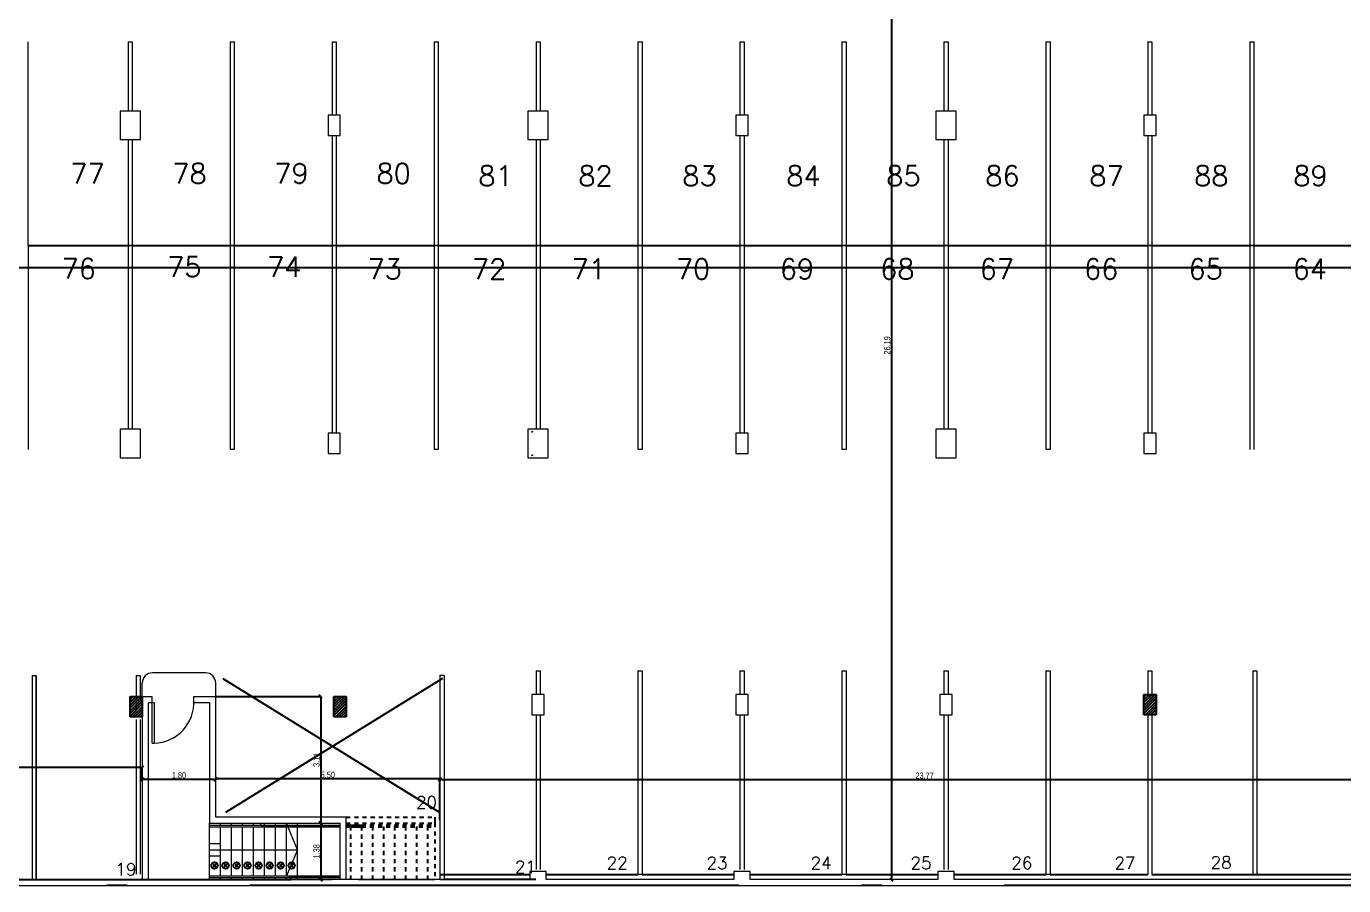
# Model space of a CAD drawing. Header units: millimetres. Extents: x 40 to 151, y 57 to 134.
# Drawn here: x 57.67 to 89.97, y 57 to 78.06 of the extents above; entities that cross this region are included whole.
import ezdxf
from ezdxf.enums import TextEntityAlignment as Align

# ---------------------------------------------------------------- set-up
doc = ezdxf.new("R2010")
doc.units = ezdxf.units.MM
for name, pattern in [('ACAD_ISO10W100', [18.5, 12, -3, 0.5, -3]), ('Center', [30, 12, -6, 6, -6]), ('Hidden', [7.14375, 4.7625, -2.38125]), ('Overhead', [3.96875, 2.38125, -1.5875])]:
    doc.linetypes.add(name, pattern=pattern)
for name, color, linetype, lineweight in [('A-----NPP', 7, 'Continuous', 9), ('A-----TEP', 7, 'Continuous', 9), ('A-DOORSYM', 7, 'Continuous', 9), ('A-FLORHRM', 7, 'Continuous', 9), ('A-FLOROTM', 7, 'Continuous', 9), ('A-FLORSTM', 7, 'Continuous', 9), ('A-SECTMBM', 7, 'Overhead', 9), ('A-WALL', 7, 'Continuous', 9), ('ARQ-MUROS', 7, 'Continuous', 9), ('C-PKNGCTM', 7, 'Continuous', 9), ('DIMENSION', 1, 'Continuous', 25), ('TAB-SUB', 7, 'Continuous', 9)]:
    doc.layers.add(name, color=color, linetype=linetype, lineweight=lineweight)
for name, color, linetype in [('ARQ-H°A°', 7, 'Continuous'), ('C', 7, 'Continuous'), ('estructura', 7, 'Continuous'), ('Lineas Muros mampostería', 7, 'Continuous'), ('Lineas Proyecciones', 7, 'Hidden'), ('REVOQUE', 7, 'Continuous')]:
    doc.layers.add(name, color=color, linetype=linetype)
doc.styles.add('ARIALNARROW', font='ARIALN.TTF')
doc.styles.add('COTAS', font='simplex.shx', dxfattribs={"width": 0.8})
doc.styles.get("Standard").update_dxf_attribs({"font": 'txt.shx'})
doc.dimstyles.new('C', dxfattribs={"dimscale": 1.5, "dimtxt": 0.15, "dimasz": 0.08, "dimexe": 0.01, "dimexo": 0, "dimgap": 0.025, "dimtad": 1, "dimzin": 0, "dimdsep": 46, "dimtxsty": 'ARIALNARROW', "dimblk": 'OBLIQUE', "dimcen": 0, "dimclrd": 256, "dimclre": 256, "dimclrt": 256, "dimadec": 0, "dimazin": 0, "dimtfac": 1.666667, "dimtofl": 0, "dimtmove": 0, "dimatfit": 0, "dimldrblk": 'OBLIQUE', "dimfxl": 0.1, "dimtolj": 1, "dimtzin": 0, "dimarcsym": 0})

# ---------------------------------------------------------------- blocks, each defined once
blk = doc.blocks.new('_Oblique')
at = {"layer": 'estructura', "color": 0, "lineweight": -2}
blk.add_line((-0.5, -0.5), (0.5, 0.5), dxfattribs=at)
blk = doc.blocks.new('*D11')
at = {"layer": 'Defpoints', "color": 0}
for p in [(81.928731, 83.335162), (78.878884, 57.142235), (78.878884, 57.142235)]:
    blk.add_point(p, dxfattribs=at)
at = {"layer": 'DIMENSION', "lineweight": -2}
for p, q in [((81.928731, 83.335162), (78.868884, 83.335162)), ((78.878884, 83.335162), (78.878884, 57.142235)), ((78.878884, 57.142235), (78.868884, 57.142235))]:
    blk.add_line(p, q, dxfattribs=at)
at = {"layer": 'DIMENSION', "lineweight": -2, "xscale": 0.08, "yscale": 0.08, "zscale": 0.08}
for p, rotation in [((78.878884, 83.335162), 90), ((78.878884, 57.142235), 270)]:
    blk.add_blockref('_Oblique', p, dxfattribs=dict(at, rotation=rotation))
at = {"layer": 'DIMENSION', "insert": (78.777307, 70.238699), "char_height": 0.15, "attachment_point": 5, "rotation": 90, "style": 'ARIALNARROW'}
blk.add_mtext('\\A1;26.19', dxfattribs=at)
blk = doc.blocks.new('*D15')
at = {"layer": 'Defpoints', "color": 0}
for p in [(62.3128, 61.635162), (64.887259, 58.525026), (64.887259, 58.525026)]:
    blk.add_point(p, dxfattribs=at)
at = {"layer": 'DIMENSION', "lineweight": -2}
for p, q in [((62.3128, 61.635162), (64.897259, 61.635162)), ((64.887259, 61.635162), (64.887259, 58.525026)), ((64.887259, 58.525026), (64.897259, 58.525026))]:
    blk.add_line(p, q, dxfattribs=at)
at = {"layer": 'DIMENSION', "lineweight": -2, "xscale": 0.08, "yscale": 0.08, "zscale": 0.08}
for p, rotation in [((64.887259, 61.635162), 90), ((64.887259, 58.525026), 270)]:
    blk.add_blockref('_Oblique', p, dxfattribs=dict(at, rotation=rotation))
at = {"layer": 'DIMENSION', "insert": (64.785682, 60.080094), "char_height": 0.15, "attachment_point": 5, "rotation": 90, "style": 'ARIALNARROW'}
blk.add_mtext('\\A1;3.11', dxfattribs=at)
blk = doc.blocks.new('*D16')
at = {"layer": 'Defpoints', "color": 0}
for p in [(64.887259, 58.525026), (64.887259, 57.145026), (64.887259, 57.145026)]:
    blk.add_point(p, dxfattribs=at)
at = {"layer": 'DIMENSION', "lineweight": -2}
for p, q in [((64.887259, 58.525026), (64.877259, 58.525026)), ((64.887259, 58.525026), (64.887259, 57.145026)), ((64.887259, 57.145026), (64.877259, 57.145026))]:
    blk.add_line(p, q, dxfattribs=at)
at = {"layer": 'DIMENSION', "lineweight": -2, "xscale": 0.08, "yscale": 0.08, "zscale": 0.08}
for p, rotation in [((64.887259, 58.525026), 90), ((64.887259, 57.145026), 270)]:
    blk.add_blockref('_Oblique', p, dxfattribs=dict(at, rotation=rotation))
at = {"layer": 'DIMENSION', "insert": (64.785682, 57.835026), "char_height": 0.15, "attachment_point": 5, "rotation": 90, "style": 'ARIALNARROW'}
blk.add_mtext('\\A1;1.38', dxfattribs=at)
blk = doc.blocks.new('*D17')
at = {"layer": 'Defpoints', "color": 0}
for p in [(62.312895, 59.610217), (62.312895, 59.610217), (67.812, 58.600026)]:
    blk.add_point(p, dxfattribs=at)
at = {"layer": 'DIMENSION', "lineweight": -2}
for p, q in [((62.312895, 59.610217), (62.312895, 59.620217)), ((67.812, 59.610217), (62.312895, 59.610217)), ((67.812, 58.600026), (67.812, 59.620217))]:
    blk.add_line(p, q, dxfattribs=at)
at = {"layer": 'DIMENSION', "lineweight": -2, "xscale": 0.08, "yscale": 0.08, "zscale": 0.08, "rotation": 180}
blk.add_blockref('_Oblique', (62.312895, 59.610217), dxfattribs=at)
at = {"layer": 'DIMENSION', "lineweight": -2, "xscale": 0.08, "yscale": 0.08, "zscale": 0.08}
blk.add_blockref('_Oblique', (67.812, 59.610217), dxfattribs=at)
at = {"layer": 'DIMENSION', "insert": (65.062447, 59.711794), "char_height": 0.15, "attachment_point": 5, "style": 'ARIALNARROW'}
blk.add_mtext('\\A1;5.50', dxfattribs=at)
blk = doc.blocks.new('*D18')
at = {"layer": 'Defpoints', "color": 0}
for p in [(60.512854, 59.600217), (60.512854, 59.600217), (62.312883, 59.610217)]:
    blk.add_point(p, dxfattribs=at)
at = {"layer": 'DIMENSION', "lineweight": -2}
for p, q in [((60.512854, 59.600217), (60.512854, 59.590217)), ((62.312883, 59.600217), (60.512854, 59.600217)), ((62.312883, 59.610217), (62.312883, 59.590217))]:
    blk.add_line(p, q, dxfattribs=at)
at = {"layer": 'DIMENSION', "lineweight": -2, "xscale": 0.08, "yscale": 0.08, "zscale": 0.08, "rotation": 180}
blk.add_blockref('_Oblique', (60.512854, 59.600217), dxfattribs=at)
at = {"layer": 'DIMENSION', "lineweight": -2, "xscale": 0.08, "yscale": 0.08, "zscale": 0.08}
blk.add_blockref('_Oblique', (62.312883, 59.600217), dxfattribs=at)
at = {"layer": 'DIMENSION', "insert": (61.412868, 59.701794), "char_height": 0.15, "attachment_point": 5, "style": 'ARIALNARROW'}
blk.add_mtext('\\A1;1.80', dxfattribs=at)
blk = doc.blocks.new('*D23')
at = {"layer": 'Defpoints', "color": 0}
for p in [(140.567797, 74.035162), (46.812789, 72.141201), (46.812789, 72.141201)]:
    blk.add_point(p, dxfattribs=at)
at = {"layer": 'DIMENSION', "lineweight": -2}
for p, q in [((140.567797, 74.035162), (140.567797, 72.131201)), ((46.812789, 72.141201), (46.812789, 72.131201)), ((140.567797, 72.141201), (46.812789, 72.141201))]:
    blk.add_line(p, q, dxfattribs=at)
at = {"layer": 'DIMENSION', "lineweight": -2, "xscale": 0.08, "yscale": 0.08, "zscale": 0.08, "rotation": 180}
blk.add_blockref('_Oblique', (46.812789, 72.141201), dxfattribs=at)
at = {"layer": 'DIMENSION', "lineweight": -2, "xscale": 0.08, "yscale": 0.08, "zscale": 0.08}
blk.add_blockref('_Oblique', (140.567797, 72.141201), dxfattribs=at)
at = {"layer": 'DIMENSION', "insert": (93.690293, 72.242777), "char_height": 0.15, "attachment_point": 5, "style": 'ARIALNARROW'}
blk.add_mtext('\\A1;93.76', dxfattribs=at)
blk = doc.blocks.new('*D32')
at = {"layer": 'Defpoints', "color": 0}
for p in [(67.812, 59.590258), (67.812, 59.590258), (91.577801, 59.590258)]:
    blk.add_point(p, dxfattribs=at)
at = {"layer": 'DIMENSION', "lineweight": -2}
for p, q in [((67.812, 59.590258), (67.812, 59.600258)), ((91.577801, 59.590258), (67.812, 59.590258)), ((91.577801, 59.590258), (91.577801, 59.600258))]:
    blk.add_line(p, q, dxfattribs=at)
at = {"layer": 'DIMENSION', "lineweight": -2, "xscale": 0.08, "yscale": 0.08, "zscale": 0.08, "rotation": 180}
blk.add_blockref('_Oblique', (67.812, 59.590258), dxfattribs=at)
at = {"layer": 'DIMENSION', "lineweight": -2, "xscale": 0.08, "yscale": 0.08, "zscale": 0.08}
blk.add_blockref('_Oblique', (91.577801, 59.590258), dxfattribs=at)
at = {"layer": 'DIMENSION', "insert": (79.6949, 59.691834), "char_height": 0.15, "attachment_point": 5, "style": 'ARIALNARROW'}
blk.add_mtext('\\A1;23.77', dxfattribs=at)
blk = doc.blocks.new('*D33')
at = {"layer": 'Defpoints', "color": 0}
for p in [(51.337794, 59.890217), (51.337794, 59.477313), (60.512854, 59.590217)]:
    blk.add_point(p, dxfattribs=at)
at = {"layer": 'DIMENSION', "lineweight": -2}
for p, q in [((51.337794, 59.477313), (51.337794, 59.900217)), ((60.512854, 59.890217), (51.337794, 59.890217)), ((60.512854, 59.590217), (60.512854, 59.900217))]:
    blk.add_line(p, q, dxfattribs=at)
at = {"layer": 'DIMENSION', "lineweight": -2, "xscale": 0.08, "yscale": 0.08, "zscale": 0.08, "rotation": 180}
blk.add_blockref('_Oblique', (51.337794, 59.890217), dxfattribs=at)
at = {"layer": 'DIMENSION', "lineweight": -2, "xscale": 0.08, "yscale": 0.08, "zscale": 0.08}
blk.add_blockref('_Oblique', (60.512854, 59.890217), dxfattribs=at)
at = {"layer": 'DIMENSION', "insert": (55.925324, 59.991794), "char_height": 0.15, "attachment_point": 5, "style": 'ARIALNARROW'}
blk.add_mtext('\\A1;9.18', dxfattribs=at)

msp = doc.modelspace()

# ---------------------------------------------------------------- hatches: boundary and pattern name
at = {"layer": 'Lineas Muros mampostería', "lineweight": 18}
h = msp.add_hatch(color=252, dxfattribs=at)
edge = h.paths.add_edge_path(flags=0)
edge.add_arc((70.073612, 68.120162), 0.01, 0, 360)
for points in [[(70.073612, 68.110162), (70.083612, 68.120162), (70.073612, 68.130162), (70.063612, 68.120162)], [(70.073612, 67.536776), (70.083612, 67.546776), (70.073612, 67.556776), (70.063612, 67.546776)]]:
    msp.add_hatch(color=252, dxfattribs=at).paths.add_polyline_path(points, flags=0)
h = msp.add_hatch(color=252, dxfattribs=at)
edge = h.paths.add_edge_path(flags=0)
edge.add_arc((70.073612, 67.546776), 0.01, 0, 360)

# ---------------------------------------------------------------- linework, layer by layer
at = {"color": 252, "linetype": 'ACAD_ISO10W100'}
msp.add_line((149.142794, 56.995026), (46.612789, 56.995026), dxfattribs=at)
at = {"linetype": 'ACAD_ISO10W100'}
msp.add_lwpolyline([(149.142794, 56.995026), (46.612789, 56.995026), (46.612789, 128.225162)], dxfattribs=at)
at = {"color": 252}
for centre in [(62.285626, 57.488601), (62.555626, 57.488601), (62.825626, 57.488601), (63.095626, 57.488601), (63.365626, 57.488601), (63.635626, 57.488601), (63.905626, 57.488601), (64.175626, 57.488601)]:
    msp.add_circle(centre, 0.078104, dxfattribs=at)
at = {"layer": 'A-----NPP', "color": 252}
msp.add_line((57.717797, 72.685162), (130.268597, 72.685162), dxfattribs=at)
at = {"layer": 'A-DOORSYM', "color": 252}
for p, q in [((60.758081, 60.485162), (60.757945, 61.485162)), ((60.757945, 61.485162), (60.807945, 61.485162)), ((60.807945, 61.485162), (60.808081, 60.485162)), ((60.758081, 60.485162), (60.808081, 60.485162))]:
    msp.add_line(p, q, dxfattribs=at)
msp.add_arc((60.775657, 61.488034), 1.003395, 271.851786, 2.692138, dxfattribs=at)
at = {"layer": 'A-FLORHRM', "color": 252}
for p, q in [((62.16292, 58.475026), (63.431228, 58.475026)), ((62.16292, 58.435026), (62.16292, 58.475026)), ((62.16292, 58.435026), (63.454674, 58.435026)), ((62.16292, 57.235026), (64.111166, 57.235026)), ((62.16292, 57.195026), (62.16292, 57.235026)), ((62.16292, 57.195026), (64.134613, 57.195026)), ((64.134613, 57.195026), (64.111166, 57.235026))]:
    msp.add_line(p, q, dxfattribs=at)
at = {"layer": 'A-FLORHRM', "color": 252, "linetype": 'Overhead'}
for p, q in [((63.431228, 58.475026), (64.81292, 58.475026)), ((63.43709, 58.465026), (64.81292, 58.465026)), ((63.43709, 58.465026), (64.81292, 58.465026)), ((64.81292, 58.475026), (65.3628, 58.475026)), ((64.81292, 58.465026), (65.3628, 58.465026)), ((64.81292, 58.465026), (65.3628, 58.465026)), ((63.448813, 58.445026), (64.81292, 58.445026)), ((63.448813, 58.445026), (64.81292, 58.445026)), ((63.454674, 58.435026), (64.81292, 58.435026)), ((64.81292, 58.445026), (65.3628, 58.445026)), ((64.81292, 58.445026), (65.3628, 58.445026)), ((64.81292, 58.435026), (65.3628, 58.435026)), ((64.111166, 57.235026), (64.81292, 57.235026)), ((64.117028, 57.225026), (64.81292, 57.225026)), ((64.117028, 57.225026), (64.81292, 57.225026)), ((64.128751, 57.205026), (64.81292, 57.205026)), ((64.128751, 57.205026), (64.81292, 57.205026)), ((64.134613, 57.195026), (64.81292, 57.195026)), ((64.81292, 57.235026), (65.3628, 57.235026)), ((64.81292, 57.225026), (65.3628, 57.225026)), ((64.81292, 57.225026), (65.3628, 57.225026)), ((64.81292, 57.205026), (65.3628, 57.205026)), ((64.81292, 57.205026), (65.3628, 57.205026)), ((64.81292, 57.195026), (65.3628, 57.195026))]:
    msp.add_line(p, q, dxfattribs=at)
at = {"layer": 'A-FLOROTM', "color": 252}
for p, q in [((62.0628, 62.212064), (60.7628, 62.212064)), ((60.5128, 61.635162), (60.5128, 61.962064)), ((62.3128, 61.635162), (62.3128, 61.962064))]:
    msp.add_line(p, q, dxfattribs=at)
for centre, start, end in [((60.7628, 61.962064), 90, 180), ((62.0628, 61.962064), 0, 90)]:
    msp.add_arc(centre, 0.25, start, end, dxfattribs=at)
at = {"layer": 'A-FLORSTM', "color": 252}
for p, q in [((62.16292, 58.475026), (62.16292, 58.525026)), ((62.43292, 58.475026), (62.43292, 58.525026)), ((62.70292, 58.475026), (62.70292, 58.525026)), ((62.97292, 58.475026), (62.97292, 58.525026)), ((63.24292, 58.475026), (63.24292, 58.525026)), ((63.40192, 58.525026), (63.431228, 58.475026)), ((63.454674, 58.435026), (63.431228, 58.475026)), ((63.51292, 58.335656), (63.51292, 58.525026)), ((63.78292, 57.875026), (63.78292, 58.525026)), ((64.05292, 57.334396), (64.05292, 58.525026)), ((64.32292, 57.875026), (64.05292, 58.525026)), ((64.32292, 57.145026), (64.32292, 58.525026)), ((62.16292, 57.235026), (62.16292, 58.435026)), ((62.43292, 57.235026), (62.43292, 58.435026)), ((62.70292, 57.235026), (62.70292, 58.435026)), ((62.97292, 57.235026), (62.97292, 58.435026)), ((63.24292, 57.235026), (63.24292, 58.435026)), ((63.51292, 57.235026), (63.51292, 58.335656)), ((62.16292, 58.025026), (62.43292, 58.025026)), ((62.16292, 57.875026), (64.32292, 57.875026)), ((63.78292, 57.235026), (63.78292, 57.875026)), ((64.32292, 57.875026), (64.05292, 57.235026)), ((62.16292, 57.725026), (62.43292, 57.725026)), ((62.16292, 57.145026), (62.16292, 57.195026)), ((62.43292, 57.145026), (62.43292, 57.195026)), ((62.70292, 57.145026), (62.70292, 57.195026)), ((62.97292, 57.145026), (62.97292, 57.195026)), ((63.24292, 57.145026), (63.24292, 57.195026)), ((63.51292, 57.145026), (63.51292, 57.195026)), ((63.78292, 57.145026), (63.78292, 57.195026)), ((64.05292, 57.235026), (64.05292, 57.334396)), ((64.05292, 57.145026), (64.05292, 57.195026)), ((64.134613, 57.195026), (64.16392, 57.145026))]:
    msp.add_line(p, q, dxfattribs=at)
at = {"layer": 'A-SECTMBM', "color": 252}
for p, q in [((63.40192, 58.525026), (65.3628, 58.525026)), ((64.16392, 57.145026), (65.164517, 57.145026)), ((65.814776, 57.145026), (67.682456, 57.145026))]:
    msp.add_line(p, q, dxfattribs=at)
at = {"layer": 'A-WALL', "color": 252, "lineweight": 18}
for p, q in [((65.814776, 57.145026), (64.16392, 57.145026)), ((67.682456, 57.145026), (65.814776, 57.145026))]:
    msp.add_line(p, q, dxfattribs=at)
at = {"layer": 'ARQ-H°A°', "color": 252, "linetype": 'Continuous'}
for p, q in [((60.2128, 61.621303), (60.226659, 61.635162)), ((60.2128, 61.553951), (60.294011, 61.635162)), ((60.2128, 61.486599), (60.361363, 61.635162)), ((60.2128, 61.419247), (60.428715, 61.635162)), ((60.2128, 61.351895), (60.496067, 61.635162)), ((60.2128, 61.284543), (60.5128, 61.584543)), ((60.2128, 61.217191), (60.5128, 61.517191)), ((60.2128, 61.149839), (60.5128, 61.449839)), ((60.265475, 61.135162), (60.5128, 61.382487)), ((65.2128, 61.569909), (65.278053, 61.635162)), ((65.2128, 61.502557), (65.345405, 61.635162)), ((65.2128, 61.435205), (65.412757, 61.635162)), ((65.2128, 61.367853), (65.480109, 61.635162)), ((65.2128, 61.300501), (65.5128, 61.600501)), ((65.2128, 61.233149), (65.5128, 61.533149)), ((65.2128, 61.165797), (65.5128, 61.465797)), ((65.249517, 61.135162), (65.5128, 61.398445)), ((85.067797, 61.68374), (85.069219, 61.685162)), ((85.067797, 61.616388), (85.136571, 61.685162)), ((85.067797, 61.549036), (85.203923, 61.685162)), ((85.067797, 61.481684), (85.271275, 61.685162)), ((85.067797, 61.414332), (85.338627, 61.685162)), ((85.067797, 61.34698), (85.367797, 61.64698)), ((85.067797, 61.279629), (85.367797, 61.579629)), ((85.067797, 61.212277), (85.367797, 61.512277)), ((85.108035, 61.185162), (85.367797, 61.444925)), ((85.175387, 61.185162), (85.367797, 61.377573)), ((60.332827, 61.135162), (60.5128, 61.315135)), ((60.400179, 61.135162), (60.5128, 61.247784)), ((60.46753, 61.135162), (60.5128, 61.180432)), ((65.316869, 61.135162), (65.5128, 61.331093)), ((65.384221, 61.135162), (65.5128, 61.263741)), ((65.451573, 61.135162), (65.5128, 61.196389)), ((85.242739, 61.185162), (85.367797, 61.310221)), ((85.31009, 61.185162), (85.367797, 61.242869))]:
    msp.add_line(p, q, dxfattribs=at)
at = {"layer": 'ARQ-MUROS', "color": 252}
for p, q in [((60.5128, 61.635162), (60.51292, 57.145026)), ((60.5128, 61.635162), (60.757945, 61.635162)), ((60.66292, 57.145026), (60.6628, 61.485162)), ((60.6628, 61.485162), (60.757945, 61.485162)), ((60.757945, 61.485162), (60.757945, 61.635162)), ((61.77917, 61.635162), (62.3128, 61.635162)), ((61.77917, 61.485162), (61.77917, 61.635162)), ((61.77917, 61.485162), (62.1628, 61.485162)), ((62.1628, 61.485162), (62.16292, 58.525026)), ((62.31292, 58.675026), (62.3128, 61.635162)), ((62.16292, 58.525026), (62.36292, 58.525026)), ((65.5128, 58.675026), (62.31292, 58.675026)), ((62.36292, 58.525026), (65.3628, 58.525026)), ((65.3628, 57.145026), (65.3628, 58.525026)), ((65.5128, 57.145026), (65.5128, 58.675026))]:
    msp.add_line(p, q, dxfattribs=at)
at = {"layer": 'C', "color": 252}
for p, q in [((60.2128, 61.135162), (60.2128, 61.635162)), ((60.2128, 61.635162), (60.5128, 61.635162)), ((60.5128, 61.635162), (60.5128, 61.135162)), ((65.2128, 61.135162), (65.2128, 61.635162)), ((65.2128, 61.635162), (65.5128, 61.635162)), ((65.5128, 61.635162), (65.5128, 61.135162)), ((85.067797, 61.185162), (85.067797, 61.685162)), ((85.067797, 61.685162), (85.367797, 61.685162)), ((85.367797, 61.685162), (85.367797, 61.185162)), ((60.5128, 61.135162), (60.2128, 61.135162)), ((65.5128, 61.135162), (65.2128, 61.135162)), ((85.367797, 61.185162), (85.067797, 61.185162))]:
    msp.add_line(p, q, dxfattribs=at)
at = {"layer": 'C-PKNGCTM', "color": 252, "linetype": 'Center'}
for p, q in [((57.717797, 72.685162), (57.717797, 77.685162)), ((57.717797, 72.685162), (57.717797, 67.685162)), ((57.9136, 57.145026), (57.9136, 62.145026))]:
    msp.add_line(p, q, dxfattribs=at)
at = {"layer": 'C-PKNGCTM', "color": 252}
for p, q in [((60.166997, 77.685162), (60.268597, 77.685162)), ((60.166997, 77.685162), (60.166997, 75.985162)), ((60.268597, 77.685162), (60.268597, 75.985162)), ((62.666997, 77.685162), (62.768597, 77.685162)), ((62.666997, 77.685162), (62.666997, 72.685162)), ((62.768597, 77.685162), (62.768597, 72.685162)), ((65.166997, 77.685162), (65.268597, 77.685162)), ((65.166997, 77.685162), (65.166997, 75.885162)), ((65.268597, 77.685162), (65.268597, 75.885162)), ((67.666997, 77.685162), (67.768597, 77.685162)), ((67.666997, 77.685162), (67.666997, 72.685162)), ((67.768597, 77.685162), (67.768597, 72.685162)), ((70.166997, 77.685162), (70.268597, 77.685162)), ((70.166997, 77.685162), (70.166997, 75.985162)), ((70.268597, 77.685162), (70.268597, 75.985162)), ((72.666997, 77.685162), (72.768597, 77.685162)), ((72.666997, 77.685162), (72.666997, 72.685162)), ((72.768597, 77.685162), (72.768597, 72.685162)), ((75.166997, 77.685162), (75.268597, 77.685162)), ((75.166997, 77.685162), (75.166997, 75.885162)), ((75.268597, 77.685162), (75.268597, 75.885162)), ((77.666997, 77.685162), (77.768597, 77.685162)), ((77.666997, 77.685162), (77.666997, 72.685162)), ((77.768597, 77.685162), (77.768597, 72.685162)), ((80.166997, 77.685162), (80.268597, 77.685162)), ((80.166997, 77.685162), (80.166997, 75.985162)), ((80.268597, 77.685162), (80.268597, 75.985162)), ((82.666997, 77.685162), (82.768597, 77.685162)), ((82.666997, 77.685162), (82.666997, 72.685162)), ((82.768597, 77.685162), (82.768597, 72.685162)), ((85.166997, 77.685162), (85.268597, 77.685162)), ((85.166997, 77.685162), (85.166997, 75.885162)), ((85.268597, 77.685162), (85.268597, 75.885162)), ((87.666997, 77.685162), (87.768597, 77.685162)), ((87.666997, 77.685162), (87.666997, 72.685162)), ((87.768597, 77.685162), (87.768597, 72.685162)), ((60.166997, 75.285162), (60.166997, 72.685162)), ((60.268597, 75.285162), (60.268597, 72.685162)), ((65.166997, 75.385162), (65.166997, 72.685162)), ((65.268597, 75.385162), (65.268597, 72.685162)), ((70.166997, 75.285162), (70.166997, 72.685162)), ((70.268597, 75.285162), (70.268597, 72.685162)), ((75.166997, 75.385162), (75.166997, 72.685162)), ((75.268597, 75.385162), (75.268597, 72.685162)), ((80.166997, 75.285162), (80.166997, 72.685162)), ((80.268597, 75.285162), (80.268597, 72.685162)), ((85.166997, 75.385162), (85.166997, 72.685162)), ((85.268597, 75.385162), (85.268597, 72.685162)), ((60.268597, 72.685162), (60.166997, 72.685162)), ((60.166997, 72.685162), (60.268597, 72.685162)), ((60.166997, 72.685162), (60.166997, 68.185162)), ((60.268597, 72.685162), (60.268597, 68.185162)), ((62.768597, 72.685162), (62.666997, 72.685162)), ((62.666997, 72.685162), (62.768597, 72.685162)), ((62.666997, 72.685162), (62.666997, 67.685162)), ((62.768597, 72.685162), (62.768597, 67.685162)), ((65.268597, 72.685162), (65.166997, 72.685162)), ((65.166997, 72.685162), (65.268597, 72.685162)), ((65.166997, 72.685162), (65.166997, 68.085162)), ((65.268597, 72.685162), (65.268597, 68.085162)), ((67.768597, 72.685162), (67.666997, 72.685162)), ((67.666997, 72.685162), (67.768597, 72.685162)), ((67.666997, 72.685162), (67.666997, 67.685162)), ((67.768597, 72.685162), (67.768597, 67.685162)), ((70.268597, 72.685162), (70.166997, 72.685162)), ((70.166997, 72.685162), (70.268597, 72.685162)), ((70.166997, 72.685162), (70.166997, 68.185162)), ((70.268597, 72.685162), (70.268597, 68.185162)), ((72.768597, 72.685162), (72.666997, 72.685162)), ((72.666997, 72.685162), (72.768597, 72.685162)), ((72.666997, 72.685162), (72.666997, 67.685162)), ((72.768597, 72.685162), (72.768597, 67.685162)), ((75.268597, 72.685162), (75.166997, 72.685162)), ((75.166997, 72.685162), (75.268597, 72.685162)), ((75.166997, 72.685162), (75.166997, 68.085162)), ((75.268597, 72.685162), (75.268597, 68.085162)), ((77.768597, 72.685162), (77.666997, 72.685162)), ((77.666997, 72.685162), (77.768597, 72.685162)), ((77.666997, 72.685162), (77.666997, 67.685162)), ((77.768597, 72.685162), (77.768597, 67.685162)), ((80.268597, 72.685162), (80.166997, 72.685162)), ((80.166997, 72.685162), (80.268597, 72.685162)), ((80.166997, 72.685162), (80.166997, 68.185162)), ((80.268597, 72.685162), (80.268597, 68.185162)), ((82.768597, 72.685162), (82.666997, 72.685162)), ((82.666997, 72.685162), (82.768597, 72.685162)), ((82.666997, 72.685162), (82.666997, 67.685162)), ((82.768597, 72.685162), (82.768597, 67.685162)), ((85.268597, 72.685162), (85.166997, 72.685162)), ((85.166997, 72.685162), (85.268597, 72.685162)), ((85.166997, 72.685162), (85.166997, 68.085162)), ((85.268597, 72.685162), (85.268597, 68.085162)), ((87.768597, 72.685162), (87.666997, 72.685162)), ((87.666997, 72.685162), (87.768597, 72.685162)), ((87.666997, 72.685162), (87.666997, 67.685162)), ((87.768597, 72.685162), (87.768597, 67.685162)), ((62.768597, 67.685162), (62.666997, 67.685162)), ((67.768597, 67.685162), (67.666997, 67.685162)), ((72.768597, 67.685162), (72.666997, 67.685162)), ((77.768597, 67.685162), (77.666997, 67.685162)), ((82.768597, 67.685162), (82.666997, 67.685162)), ((57.812, 62.145026), (57.9136, 62.145026)), ((57.812, 62.145026), (57.812, 57.145026)), ((57.9136, 62.145026), (57.9136, 57.145026)), ((60.3628, 62.145026), (60.4644, 62.145026)), ((60.3628, 62.145026), (60.3628, 61.565026)), ((60.4644, 62.145026), (60.4644, 61.565026)), ((67.9136, 62.145026), (67.812, 62.145026)), ((67.812, 62.145026), (67.812, 57.145026)), ((67.9136, 62.145026), (67.9136, 57.145026)), ((70.166997, 62.265162), (70.268597, 62.265162)), ((70.166997, 62.265162), (70.166997, 61.685162)), ((70.268597, 62.265162), (70.268597, 61.685162)), ((72.666997, 62.265162), (72.768597, 62.265162)), ((72.666997, 62.265162), (72.666997, 57.265162)), ((72.768597, 62.265162), (72.768597, 57.265162)), ((75.166997, 62.265162), (75.268597, 62.265162)), ((75.166997, 62.265162), (75.166997, 61.685162)), ((75.268597, 62.265162), (75.268597, 61.685162)), ((77.666997, 62.265162), (77.768597, 62.265162)), ((77.666997, 62.265162), (77.666997, 57.265162)), ((77.768597, 62.265162), (77.768597, 57.265162)), ((80.166997, 62.265162), (80.268597, 62.265162)), ((80.166997, 62.265162), (80.166997, 61.685162)), ((80.268597, 62.265162), (80.268597, 61.685162)), ((82.666997, 62.265162), (82.768597, 62.265162)), ((82.666997, 62.265162), (82.666997, 57.265162)), ((82.768597, 62.265162), (82.768597, 57.265162)), ((85.166997, 62.265162), (85.268597, 62.265162)), ((85.166997, 62.265162), (85.166997, 61.685162)), ((85.166997, 62.265162), (85.268597, 62.265162)), ((85.166997, 62.265162), (85.166997, 61.685162)), ((85.268597, 62.265162), (85.268597, 61.685162)), ((85.268597, 62.265162), (85.268597, 61.685162)), ((87.739498, 62.265162), (87.841098, 62.265162)), ((87.739498, 62.265162), (87.739498, 57.265162)), ((87.841098, 62.265162), (87.841098, 57.265162)), ((60.3628, 61.065026), (60.3628, 57.27489)), ((60.4644, 61.065026), (60.4644, 57.27489)), ((70.166997, 61.185162), (70.166997, 57.395026)), ((70.268597, 61.185162), (70.268597, 57.395026)), ((75.166997, 61.185162), (75.166997, 57.395026)), ((75.268597, 61.185162), (75.268597, 57.395026)), ((80.166997, 61.185162), (80.166997, 57.395026)), ((80.268597, 61.185162), (80.268597, 57.395026)), ((85.166997, 61.185162), (85.166997, 57.395026)), ((85.166997, 61.185162), (85.166997, 57.265162)), ((85.268597, 61.185162), (85.268597, 57.395026)), ((85.268597, 61.185162), (85.268597, 57.265162)), ((72.768597, 57.265162), (72.666997, 57.265162)), ((77.768597, 57.265162), (77.666997, 57.265162)), ((82.768597, 57.265162), (82.666997, 57.265162)), ((57.9136, 57.145026), (57.812, 57.145026)), ((67.812, 57.145026), (67.9136, 57.145026))]:
    msp.add_line(p, q, dxfattribs=at)
at = {"layer": 'C-PKNGCTM', "color": 252, "lineweight": 25}
for p, q in [((57.717797, 72.685162), (60.166997, 72.685162)), ((57.717797, 72.685162), (60.166997, 72.685162)), ((60.268597, 72.685162), (62.666997, 72.685162)), ((60.268597, 72.685162), (62.666997, 72.685162)), ((62.768597, 72.685162), (65.166997, 72.685162)), ((62.768597, 72.685162), (65.166997, 72.685162)), ((65.268597, 72.685162), (67.666997, 72.685162)), ((65.268597, 72.685162), (67.666997, 72.685162)), ((67.768597, 72.685162), (70.166997, 72.685162)), ((67.768597, 72.685162), (70.166997, 72.685162)), ((70.268597, 72.685162), (72.666997, 72.685162)), ((70.268597, 72.685162), (72.666997, 72.685162)), ((72.768597, 72.685162), (75.166997, 72.685162)), ((72.768597, 72.685162), (75.166997, 72.685162)), ((75.268597, 72.685162), (77.666997, 72.685162)), ((75.268597, 72.685162), (77.666997, 72.685162)), ((77.768597, 72.685162), (80.166997, 72.685162)), ((77.768597, 72.685162), (80.166997, 72.685162)), ((80.268597, 72.685162), (82.666997, 72.685162)), ((80.268597, 72.685162), (82.666997, 72.685162)), ((82.768597, 72.685162), (85.166997, 72.685162)), ((82.768597, 72.685162), (85.166997, 72.685162)), ((85.268597, 72.685162), (87.666997, 72.685162)), ((85.268597, 72.685162), (87.666997, 72.685162)), ((87.768597, 72.685162), (90.166997, 72.685162)), ((87.768597, 72.685162), (90.166997, 72.685162)), ((67.819397, 57.265162), (70.017797, 57.265162)), ((70.417797, 57.265162), (72.666997, 57.265162)), ((72.768597, 57.265162), (75.017797, 57.265162)), ((75.417797, 57.265162), (77.666997, 57.265162)), ((77.768597, 57.265162), (80.017797, 57.265162)), ((80.417797, 57.265162), (82.666997, 57.265162)), ((82.768597, 57.265162), (85.017797, 57.265162)), ((82.917797, 57.265162), (85.166997, 57.265162)), ((85.268597, 57.265162), (91.577801, 57.265162)), ((46.812789, 57.145026), (64.16392, 57.145026)), ((55.5628, 57.145026), (57.812, 57.145026)), ((70.1628, 57.145026), (67.9136, 57.145026))]:
    msp.add_line(p, q, dxfattribs=at)
at = {"layer": 'Lineas Muros mampostería', "color": 252, "lineweight": 18}
for p, q in [((60.467797, 75.985162), (59.967797, 75.985162)), ((59.967797, 75.985162), (59.967797, 75.285162)), ((60.467797, 75.285162), (60.467797, 75.985162)), ((70.467797, 75.985162), (69.967797, 75.985162)), ((69.967797, 75.985162), (69.967797, 75.285162)), ((70.467797, 75.285162), (70.467797, 75.985162)), ((80.467797, 75.985162), (79.967797, 75.985162)), ((79.967797, 75.985162), (79.967797, 75.285162)), ((80.467797, 75.285162), (80.467797, 75.985162)), ((65.367797, 75.885162), (65.067797, 75.885162)), ((65.067797, 75.885162), (65.067797, 75.385162)), ((65.367797, 75.385162), (65.367797, 75.885162)), ((75.367797, 75.885162), (75.067797, 75.885162)), ((75.067797, 75.885162), (75.067797, 75.385162)), ((75.367797, 75.385162), (75.367797, 75.885162)), ((85.367797, 75.885162), (85.067797, 75.885162)), ((85.067797, 75.885162), (85.067797, 75.385162)), ((85.367797, 75.385162), (85.367797, 75.885162)), ((59.967797, 75.285162), (60.467797, 75.285162)), ((65.067797, 75.385162), (65.367797, 75.385162)), ((69.967797, 75.285162), (70.467797, 75.285162)), ((75.067797, 75.385162), (75.367797, 75.385162)), ((79.967797, 75.285162), (80.467797, 75.285162)), ((85.067797, 75.385162), (85.367797, 75.385162)), ((60.467797, 68.185162), (59.967797, 68.185162)), ((59.967797, 68.185162), (59.967797, 67.485162)), ((60.467797, 67.485162), (60.467797, 68.185162)), ((70.467797, 68.185162), (69.967797, 68.185162)), ((69.967797, 68.185162), (69.967797, 67.485162)), ((70.467797, 67.485162), (70.467797, 68.185162)), ((80.467797, 68.185162), (79.967797, 68.185162)), ((79.967797, 68.185162), (79.967797, 67.485162)), ((80.467797, 67.485162), (80.467797, 68.185162)), ((65.367797, 68.085162), (65.067797, 68.085162)), ((65.067797, 68.085162), (65.067797, 67.585162)), ((65.367797, 67.585162), (65.367797, 68.085162)), ((70.073612, 68.130162), (70.063612, 68.120162)), ((70.063612, 68.120162), (70.073612, 68.110162)), ((70.083612, 68.120162), (70.073612, 68.130162)), ((70.073612, 68.110162), (70.083612, 68.120162)), ((75.367797, 68.085162), (75.067797, 68.085162)), ((75.067797, 68.085162), (75.067797, 67.585162)), ((75.367797, 67.585162), (75.367797, 68.085162)), ((85.367797, 68.085162), (85.067797, 68.085162)), ((85.067797, 68.085162), (85.067797, 67.585162)), ((85.367797, 67.585162), (85.367797, 68.085162)), ((65.067797, 67.585162), (65.367797, 67.585162)), ((70.073612, 67.556776), (70.063612, 67.546776)), ((70.063612, 67.546776), (70.073612, 67.536776)), ((70.083612, 67.546776), (70.073612, 67.556776)), ((70.073612, 67.536776), (70.083612, 67.546776)), ((75.067797, 67.585162), (75.367797, 67.585162)), ((85.067797, 67.585162), (85.367797, 67.585162)), ((59.967797, 67.485162), (60.467797, 67.485162)), ((69.967797, 67.485162), (70.467797, 67.485162)), ((79.967797, 67.485162), (80.467797, 67.485162)), ((70.367797, 61.685162), (70.067797, 61.685162)), ((70.067797, 61.685162), (70.067797, 61.185162)), ((70.367797, 61.185162), (70.367797, 61.685162)), ((75.367797, 61.685162), (75.067797, 61.685162)), ((75.067797, 61.685162), (75.067797, 61.185162)), ((75.367797, 61.185162), (75.367797, 61.685162)), ((80.367797, 61.685162), (80.067797, 61.685162)), ((80.067797, 61.685162), (80.067797, 61.185162)), ((80.367797, 61.185162), (80.367797, 61.685162)), ((85.367797, 61.685162), (85.067797, 61.685162)), ((85.067797, 61.685162), (85.067797, 61.185162)), ((85.367797, 61.185162), (85.367797, 61.685162)), ((70.067797, 61.185162), (70.367797, 61.185162)), ((75.067797, 61.185162), (75.367797, 61.185162)), ((80.067797, 61.185162), (80.367797, 61.185162)), ((85.067797, 61.185162), (85.367797, 61.185162)), ((70.417797, 57.342235), (70.017797, 57.342235)), ((70.017797, 57.342235), (70.017797, 57.142235)), ((70.417797, 57.142235), (70.417797, 57.342235)), ((75.417797, 57.342235), (75.017797, 57.342235)), ((75.017797, 57.342235), (75.017797, 57.142235)), ((75.417797, 57.142235), (75.417797, 57.342235)), ((80.417797, 57.342235), (80.017797, 57.342235)), ((80.017797, 57.342235), (80.017797, 57.142235)), ((80.417797, 57.142235), (80.417797, 57.342235)), ((46.612789, 56.995026), (89.942789, 56.995026)), ((70.017797, 57.142235), (65.417797, 57.142235)), ((75.017797, 57.142235), (70.417797, 57.142235)), ((80.017797, 57.142235), (75.417797, 57.142235)), ((85.017797, 57.142235), (80.417797, 57.142235)), ((89.942789, 56.995026), (149.142794, 56.995026))]:
    msp.add_line(p, q, dxfattribs=at)
for centre in [(70.073612, 68.120162), (70.073612, 67.546776)]:
    msp.add_circle(centre, 0.01, dxfattribs=at)
at = {"layer": 'Lineas Proyecciones', "color": 252, "linetype": 'Hidden', "ltscale": 2.5e-05}
for p, q in [((65.5128, 58.675026), (67.682456, 58.675026)), ((65.5128, 58.525026), (67.682456, 58.525026)), ((65.62292, 57.145026), (65.62292, 58.525026)), ((65.89292, 57.145026), (65.89292, 58.525026)), ((65.89292, 58.475026), (67.682456, 58.475026)), ((65.89292, 58.465026), (67.682456, 58.465026)), ((65.89292, 58.465026), (67.682456, 58.465026)), ((66.16292, 57.145026), (66.16292, 58.525026)), ((66.43292, 57.145026), (66.43292, 58.525026)), ((66.70292, 57.145026), (66.70292, 58.525026)), ((66.97292, 57.145026), (66.97292, 58.525026)), ((67.24292, 57.145026), (67.24292, 58.525026)), ((67.51292, 57.145026), (67.51292, 58.525026)), ((67.682456, 58.525026), (67.682456, 57.145026)), ((65.89292, 58.445026), (67.682456, 58.445026)), ((65.89292, 58.445026), (67.682456, 58.445026)), ((65.89292, 58.435026), (67.682456, 58.435026))]:
    msp.add_line(p, q, dxfattribs=at)
at = {"layer": 'Lineas Proyecciones', "color": 252, "linetype": 'Hidden', "ltscale": 0.25}
for p, q in [((65.5128, 58.475026), (65.89292, 58.475026)), ((65.5128, 58.465026), (65.89292, 58.465026)), ((65.5128, 58.465026), (65.89292, 58.465026)), ((67.682456, 58.675026), (67.682456, 58.525026)), ((65.5128, 58.445026), (65.89292, 58.445026)), ((65.5128, 58.445026), (65.89292, 58.445026)), ((65.5128, 58.435026), (65.89292, 58.435026))]:
    msp.add_line(p, q, dxfattribs=at)
at = {"layer": 'REVOQUE', "color": 252, "ltscale": 0.1}
for p, q in [((62.492371, 62.06961), (67.812, 58.785736)), ((67.873012, 62.06961), (62.553384, 58.785736))]:
    msp.add_line(p, q, dxfattribs=at)
at = {"layer": 'TAB-SUB', "color": 252}
msp.add_line((148.942794, 57.145026), (80.417797, 57.145026), dxfattribs=at)

# ---------------------------------------------------------------- texts
at = {"color": 252, "style": 'COTAS', "width": 0.8}
for p in [(62.285626, 57.488601), (62.555626, 57.488601), (62.825626, 57.488601), (63.095626, 57.488601), (63.365626, 57.488601), (63.635626, 57.488601), (63.905626, 57.488601), (64.175626, 57.488601)]:
    msp.add_attdef('N', text='01', height=0.087181, dxfattribs=at).set_placement(p, align=Align.MIDDLE_CENTER)
at = {"layer": 'A-----TEP', "color": 252}
for s, height, p in [('77', 0.491766, (58.750139, 74.207942)), ('78', 0.491766, (61.250139, 74.207942)), ('79', 0.491766, (63.750139, 74.207942)), ('80', 0.491766, (66.254835, 74.207942)), ('81', 0.491766, (68.753204, 74.150351)), ('82', 0.491766, (71.202404, 74.150351)), ('83', 0.491766, (73.753204, 74.150351)), ('84', 0.491766, (76.302404, 74.150351)), ('85', 0.491766, (78.753204, 74.150351)), ('86', 0.491766, (81.18139, 74.150351)), ('87', 0.491766, (83.73219, 74.150351)), ('88', 0.491766, (86.30139, 74.150351)), ('89', 0.491766, (88.73219, 74.150351)), ('76', 0.491766, (58.532709, 71.87529)), ('75', 0.491766, (61.122153, 71.919447)), ('74', 0.491766, (63.572705, 71.919447)), ('73', 0.491766, (66.035004, 71.866633)), ('72', 0.491766, (68.594909, 71.866633)), ('71', 0.491766, (71.035004, 71.866633)), ('70', 0.491766, (73.594909, 71.866633)), ('69', 0.491766, (76.141713, 71.866633)), ('68', 0.491766, (78.601618, 71.866633)), ('67', 0.491766, (81.041713, 71.866633)), ('66', 0.491766, (83.601618, 71.866633)), ('65', 0.491766, (86.161713, 71.866633)), ('64', 0.491766, (88.716158, 71.866633)), ('20', 0.3, (67.225203, 58.885736)), ('19', 0.3, (59.85729, 57.247275)), ('21', 0.3, (69.650939, 57.304979)), ('22', 0.3, (71.899029, 57.401908)), ('23', 0.3, (74.348229, 57.401908)), ('24', 0.3, (76.899029, 57.401908)), ('25', 0.3, (79.348229, 57.401908)), ('26', 0.3, (81.819029, 57.401908)), ('27', 0.3, (84.348229, 57.401908)), ('28', 0.3, (86.707739, 57.41312))]:
    msp.add_text(s, height=height, dxfattribs=at).set_placement(p)

# ---------------------------------------------------------------- dimensions: what is measured, and where the dimension line sits
at = {"layer": 'DIMENSION'}
for base, p1, p2, picture, middle in [((78.878884, 57.142235), (81.928731, 83.335162), (78.878884, 57.142235), '*D11', (78.777307, 70.238699)), ((64.887259, 58.525026), (62.3128, 61.635162), (64.887259, 58.525026), '*D15', (64.785682, 60.080094)), ((64.887259, 57.145026), (64.887259, 58.525026), (64.887259, 57.145026), '*D16', (64.785682, 57.835026))]:
    dim = msp.add_linear_dim(base=base, p1=p1, p2=p2, angle=90, dimstyle='C', override={"dimscale": 1, "dimlfac": 1, "dimtxsty": 'ARIALNARROW', "dimtolj": 1}, dxfattribs=at)
    dim.commit()
    dim.dimension.update_dxf_attribs({"geometry": picture, "text_midpoint": middle})
for base, p1, p2, picture, middle in [((46.812789, 72.141201), (140.567797, 74.035162), (46.812789, 72.141201), '*D23', (93.690293, 72.242777)), ((51.337794, 59.890217), (60.512854, 59.590217), (51.337794, 59.477313), '*D33', (55.925324, 59.991794)), ((60.512854, 59.600217), (62.312883, 59.610217), (60.512854, 59.600217), '*D18', (61.412868, 59.701794)), ((62.312895, 59.610217), (67.812, 58.600026), (62.312895, 59.610217), '*D17', (65.062447, 59.711794)), ((67.812, 59.590258), (91.577801, 59.590258), (67.812, 59.590258), '*D32', (79.6949, 59.691834))]:
    dim = msp.add_linear_dim(base=base, p1=p1, p2=p2, dimstyle='C', override={"dimscale": 1, "dimlfac": 1, "dimtxsty": 'ARIALNARROW', "dimtolj": 1}, dxfattribs=at)
    dim.commit()
    dim.dimension.update_dxf_attribs({"geometry": picture, "text_midpoint": middle})

doc.saveas('drawing.dxf')
